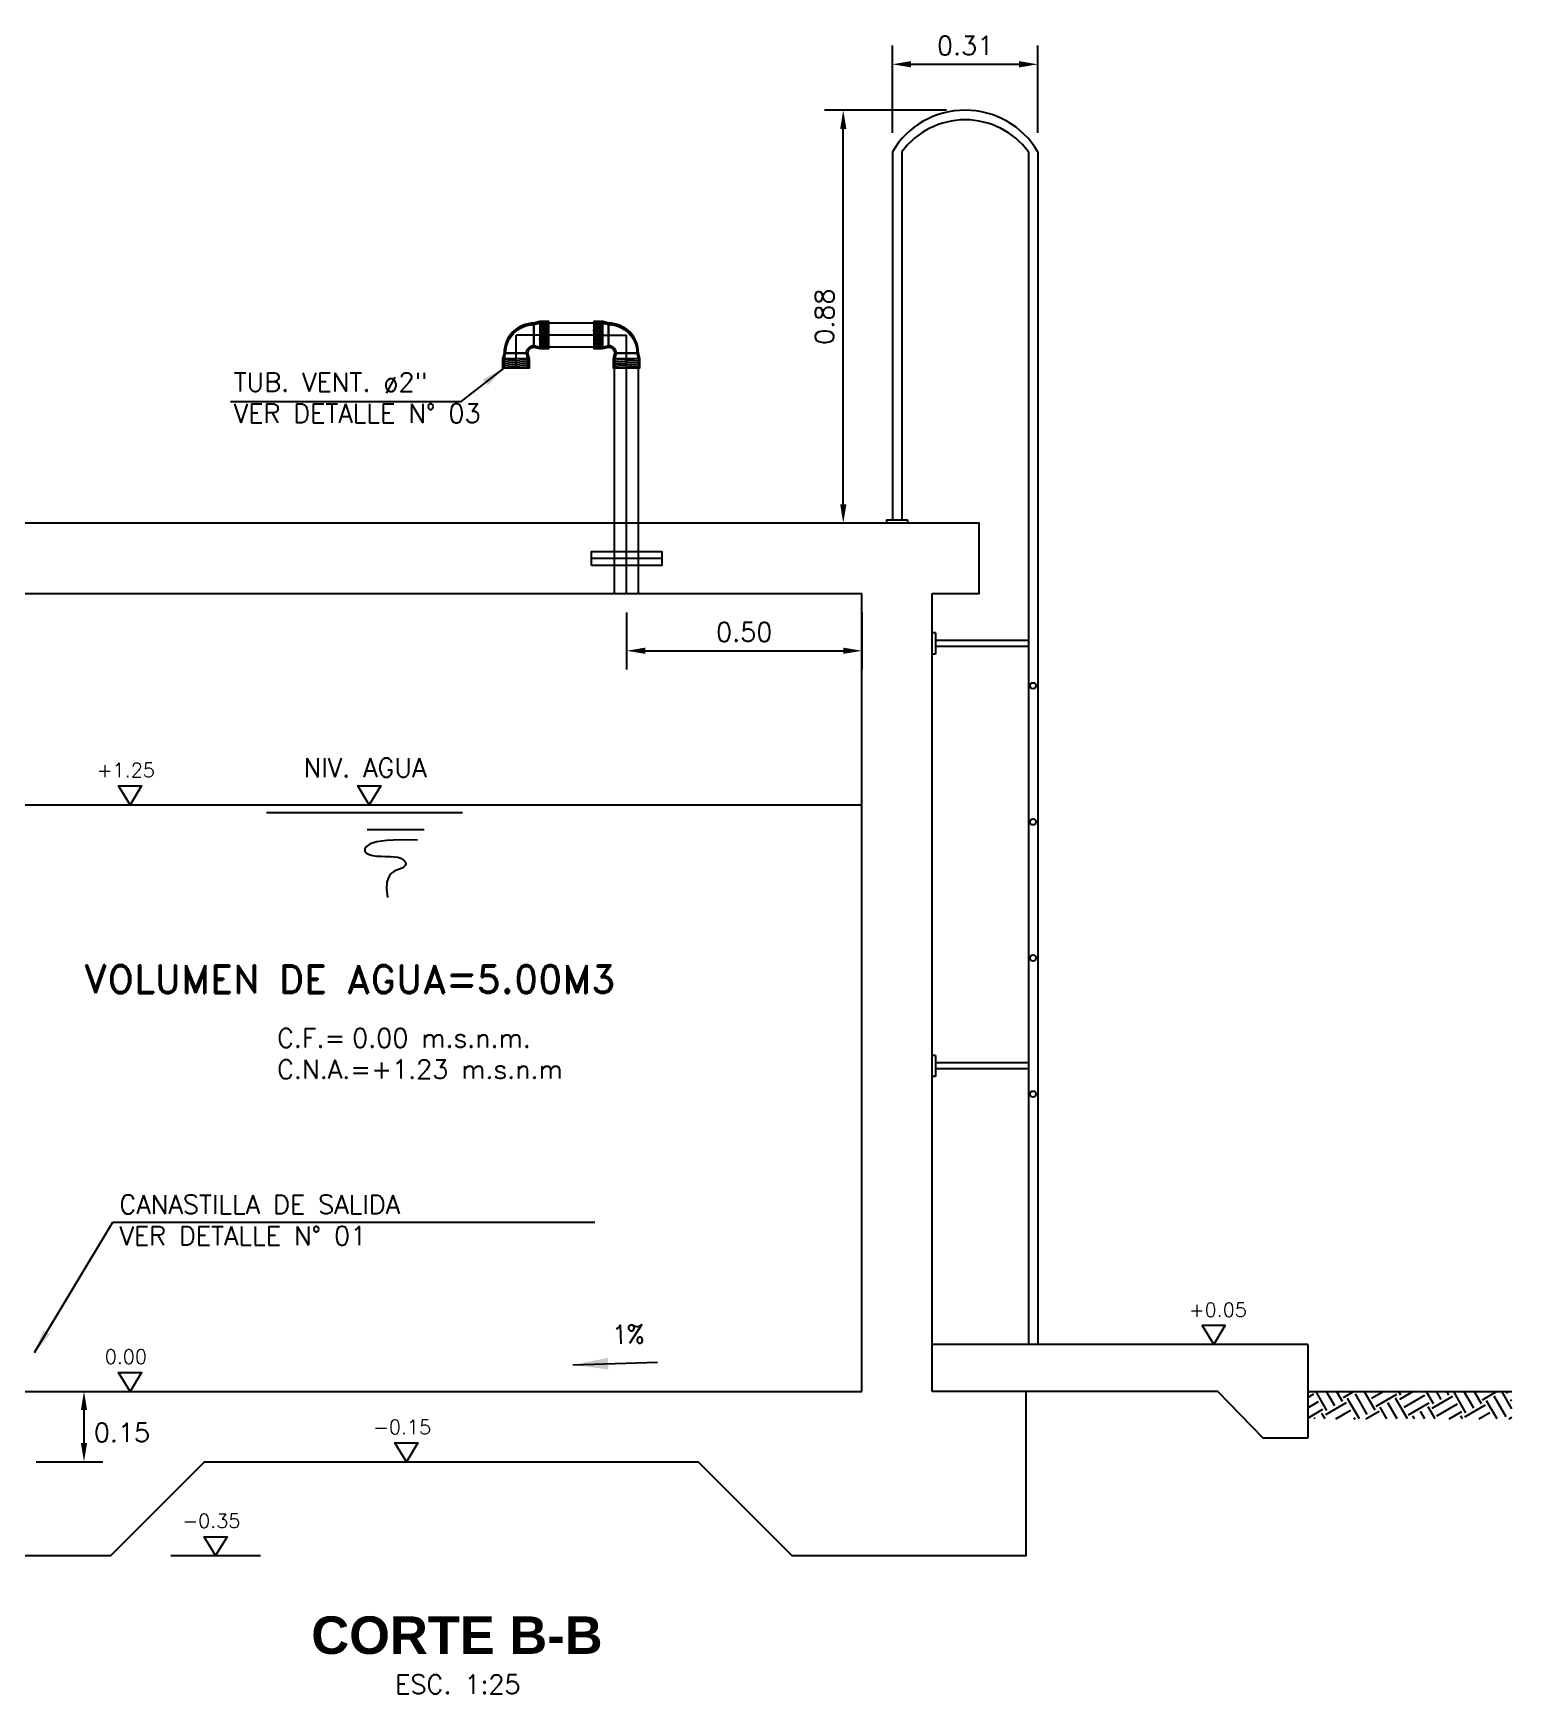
# Model space of a CAD drawing. Header units: metres. Extents: x -90 to 2507, y -28 to 972.
# Drawn here: x 158.807 to 161.958, y 196.08 to 199.619 of the extents above; entities that cross this region are included whole.
import ezdxf
from ezdxf.enums import TextEntityAlignment as Align

# ---------------------------------------------------------------- set-up
doc = ezdxf.new("R2010")
doc.units = ezdxf.units.M
doc.linetypes.add('DASHED', pattern=[19.05, 12.7, -6.35])
doc.linetypes.add('HIDDEN', pattern=[9.525, 6.35, -3.175])
for name, color, linetype in [('A-MURO', 6, 'Continuous'), ('A-NIVEL DE TERRENO NATURAL', 34, 'Continuous'), ('A-NIVELES', 7, 'Continuous'), ('A-PISO', 9, 'Continuous'), ('A-PUERTA', 2, 'Continuous'), ('G-achurado', 9, 'Continuous'), ('G-textos-notas', 7, 'Continuous'), ('G-textos-subtitulo', 3, 'Continuous'), ('G-textos-titulos', 4, 'Continuous'), ('S-TUBERIAS-NUEVAS', 3, 'Continuous')]:
    doc.layers.add(name, color=color, linetype=linetype)
doc.styles.add('01COTAS', font='romans.shx')
doc.styles.add('20-NOTAS', font='romans.shx', dxfattribs={"height": 0.04})
doc.styles.add('20-SUBTITULO', font='romand.shx', dxfattribs={"height": 0.06})
doc.styles.add('20-TITULO', font='arialbd.ttf', dxfattribs={"height": 0.08})
doc.styles.add('ROMANS', font='romans.shx')
doc.dimstyles.new('DIM-20-CORTE', dxfattribs={"dimscale": 0.02, "dimtxt": 2, "dimasz": 2, "dimexe": 2, "dimexo": 2, "dimgap": 1, "dimtad": 2, "dimtih": 1, "dimtoh": 1, "dimzin": 1, "dimdsep": 46, "dimtxsty": '01COTAS', "dimcen": 25, "dimclrd": 9, "dimclre": 9, "dimclrt": 7, "dimadec": 0, "dimazin": 0, "dimtfac": 1, "dimtmove": 2, "dimatfit": 3, "dimfxl": 1, "dimtolj": 1, "dimtzin": 0, "dimarcsym": 0})
doc.dimstyles.new('DIM-20-PLANTA', dxfattribs={"dimscale": 0.02, "dimtxt": 2, "dimasz": 2, "dimexe": 2, "dimexo": 2, "dimgap": 1, "dimtad": 1, "dimzin": 1, "dimdsep": 46, "dimtxsty": '01COTAS', "dimcen": 25, "dimclrd": 9, "dimclre": 9, "dimclrt": 7, "dimadec": 0, "dimazin": 0, "dimtfac": 1, "dimtmove": 2, "dimatfit": 3, "dimfxl": 1, "dimtolj": 1, "dimtzin": 0, "dimarcsym": 0})
doc.dimstyles.new('DIM-50-PLANTA', dxfattribs={"dimscale": 0.05, "dimtxt": 2, "dimasz": 2, "dimexe": 2, "dimexo": 2, "dimgap": 1, "dimtad": 1, "dimdec": 0, "dimlfac": 1000, "dimtxsty": '01COTAS', "dimcen": 25, "dimclrd": 9, "dimclre": 9, "dimclrt": 7, "dimadec": 0, "dimazin": 0, "dimtfac": 1, "dimtdec": 0, "dimtmove": 2, "dimatfit": 3, "dimfxl": 1, "dimtolj": 1, "dimtzin": 0, "dimarcsym": 0})

# ---------------------------------------------------------------- blocks, each defined once
blk = doc.blocks.new('NIVEL-CORTE')
at = {"color": 1}
blk.add_line((-4.79, 0), (4.79, 0), dxfattribs=at)
blk.add_lwpolyline([(0, 0), (-1.22, 2.01), (1.22, 2.01), (0, 0)])
at = {"style": 'ROMANS'}
blk.add_attdef('+1.50', text='', height=2, dxfattribs=at).set_placement((-0.45, 2.95), align=Align.CENTER)
blk = doc.blocks.new('*D510')
at = {"layer": 'A-MURO', "color": 9, "lineweight": -2, "ltscale": 0.18, "transparency": 16777216}
for p, q in [((158.8133, 196.7248), (158.9554, 196.7248)), ((158.9154, 196.6148), (158.9154, 196.6848)), ((158.8133, 196.5748), (158.9554, 196.5748))]:
    blk.add_line(p, q, dxfattribs=at)
at = {"layer": 'A-MURO', "color": 9, "ltscale": 0.18, "transparency": 16777216}
for points in [[(158.9087, 196.6848), (158.922, 196.6848), (158.9154, 196.7248)], [(158.9087, 196.6148), (158.922, 196.6148), (158.9154, 196.5748)]]:
    blk.add_solid(points, dxfattribs=at)
at = {"layer": 'Defpoints', "color": 0, "ltscale": 0.18, "transparency": 16777216}
for p in [(158.7733, 196.7248), (158.9154, 196.7248), (158.7733, 196.5748)]:
    blk.add_point(p, dxfattribs=at)
at = {"layer": 'A-MURO', "color": 7, "ltscale": 0.18, "transparency": 16777216, "insert": (158.9963, 196.6372), "char_height": 0.04, "attachment_point": 5, "style": '01COTAS'}
blk.add_mtext('\\A1;0.15', dxfattribs=at)
blk = doc.blocks.new('codo1pulg')
at = {"color": 8}
for p in [(0.035, 0), (0, -0.035)]:
    blk.add_line(p, (0, 0), dxfattribs=at)
for p, q in [((0.0191, -0.0127), (0.0191, 0.0127)), ((0.0191, 0.0127), (0.0191, -0.0127)), ((-0.0127, -0.0191), (0.0127, -0.0191)), ((0.0127, -0.0191), (-0.0127, -0.0191)), ((-0.0127, -0.0191), (0.0127, -0.0191))]:
    blk.add_line(p, q)
blk.add_lwpolyline([(0.0254, -0.0143), (0.0191, -0.0127, 0.414214), (0.0127, -0.0191), (0.0143, -0.0254), (0.0143, -0.035), (-0.0143, -0.035), (-0.0143, -0.0254), (-0.0127, -0.0191, -0.414214), (0.0191, 0.0127), (0.0254, 0.0143), (0.035, 0.0143), (0.035, -0.0143)], format="xyb", close=True)
for points in [[(0.035, 0.0127), (0.0254, 0.0127), (0.0191, 0.0111, 0.414214), (-0.0111, -0.0191), (-0.0127, -0.0254), (-0.0127, -0.035)], [(0.035, -0.0127), (0.0254, -0.0127), (0.0191, -0.0111, 0.414214), (0.0111, -0.0191), (0.0127, -0.0254), (0.0127, -0.035)]]:
    blk.add_lwpolyline(points, format="xyb")
for points in [[(0.0254, -0.0143), (0.0254, 0.0143)], [(-0.0143, -0.0254), (0.0143, -0.0254)]]:
    blk.add_lwpolyline(points)
blk = doc.blocks.new('*D498')
at = {"color": 9, "lineweight": -2, "transparency": 16777216}
for p, q in [((160.0716, 198.3848), (160.0716, 198.2629)), ((160.5733, 198.3848), (160.5733, 198.2629)), ((160.1116, 198.3029), (160.5333, 198.3029))]:
    blk.add_line(p, q, dxfattribs=at)
at = {"color": 9, "transparency": 16777216}
for points in [[(160.1116, 198.3096), (160.1116, 198.2963), (160.0716, 198.3029)], [(160.5333, 198.3096), (160.5333, 198.2963), (160.5733, 198.3029)]]:
    blk.add_solid(points, dxfattribs=at)
at = {"layer": 'Defpoints', "color": 0, "transparency": 16777216}
for p in [(160.0716, 198.4248), (160.5733, 198.4248), (160.5733, 198.3029)]:
    blk.add_point(p, dxfattribs=at)
at = {"color": 7, "transparency": 16777216, "insert": (160.3225, 198.3429), "char_height": 0.04, "attachment_point": 5, "style": '01COTAS'}
blk.add_mtext('\\A1;0.50', dxfattribs=at)
blk = doc.blocks.new('*D501')
at = {"color": 9, "lineweight": -2, "transparency": 16777216}
for p, q in [((160.7532, 199.4548), (160.4935, 199.4548)), ((160.5335, 198.6148), (160.5335, 199.4148)), ((160.5858, 198.5748), (160.4935, 198.5748))]:
    blk.add_line(p, q, dxfattribs=at)
at = {"color": 9, "transparency": 16777216}
for points in [[(160.5269, 199.4148), (160.5402, 199.4148), (160.5335, 199.4548)], [(160.5269, 198.6148), (160.5402, 198.6148), (160.5335, 198.5748)]]:
    blk.add_solid(points, dxfattribs=at)
at = {"layer": 'Defpoints', "color": 0, "transparency": 16777216}
for p in [(160.5335, 199.4548), (160.7932, 199.4548), (160.6258, 198.5748)]:
    blk.add_point(p, dxfattribs=at)
at = {"color": 7, "transparency": 16777216, "insert": (160.4935, 199.0148), "char_height": 0.04, "attachment_point": 5, "rotation": 90, "style": '01COTAS'}
blk.add_mtext('\\A1;0.88', dxfattribs=at)
blk = doc.blocks.new('*D502')
at = {"color": 9, "lineweight": -2, "transparency": 16777216}
for p, q in [((160.6382, 199.4063), (160.6382, 199.5926)), ((160.9482, 199.4063), (160.9482, 199.5926)), ((160.6782, 199.5526), (160.9082, 199.5526))]:
    blk.add_line(p, q, dxfattribs=at)
at = {"color": 9, "transparency": 16777216}
for points in [[(160.6782, 199.5593), (160.6782, 199.5459), (160.6382, 199.5526)], [(160.9082, 199.5593), (160.9082, 199.5459), (160.9482, 199.5526)]]:
    blk.add_solid(points, dxfattribs=at)
at = {"layer": 'Defpoints', "color": 0, "transparency": 16777216}
for p in [(160.9482, 199.5526), (160.6382, 199.3663), (160.9482, 199.3663)]:
    blk.add_point(p, dxfattribs=at)
at = {"color": 7, "transparency": 16777216, "insert": (160.7932, 199.5926), "char_height": 0.04, "attachment_point": 5, "style": '01COTAS'}
blk.add_mtext('\\A1;0.31', dxfattribs=at)

msp = doc.modelspace()

# ---------------------------------------------------------------- hatches: boundary and pattern name
h = msp.add_hatch()
h.set_pattern_fill('ANSI31', color=8, scale=0.001337, angle=40)
h.set_pattern_definition([(85, (129.2232487, 214.0695147), (-0.00422891454, 0.0003699821), [])])
h.paths.add_polyline_path([(159.887, 199.001), (159.9061, 199.001), (159.9061, 198.9502), (159.887, 198.9502)])
h = msp.add_hatch()
h.set_pattern_fill('ANSI31', color=8, scale=0.001337, angle=40)
h.set_pattern_definition([(85, (129.114008, 214.0604296), (-0.00422891454, 0.0003699821), [])])
h.paths.add_polyline_path([(160.0017, 199.001), (160.0208, 199.001), (160.0208, 198.9502), (160.0017, 198.9502)])
h = msp.add_hatch()
h.set_pattern_fill('ANSI31', color=8, scale=0.001337, angle=-50)
h.set_pattern_definition([(355, (175.391855, 229.9335067), (0.0003699821, 0.00422891454), [])])
h.paths.add_polyline_path([(159.8108, 198.906), (159.8108, 198.9251), (159.8616, 198.9251), (159.8616, 198.906)])
h = msp.add_hatch()
h.set_pattern_fill('ANSI31', color=8, scale=0.001316, angle=130)
h.set_pattern_definition([(175, (145.2174773, 168.3848097), (-0.0003641046, -0.00416173443), [])])
h.paths.add_polyline_path([(160.0966, 198.9248), (160.0966, 198.906), (160.0466, 198.906), (160.0466, 198.9248)])
at = {"layer": 'G-achurado'}
h = msp.add_hatch(dxfattribs=at)
h.set_pattern_fill('EARTH', color=8, scale=0.008, angle=30)
h.set_pattern_definition([(30, (10.25962, 4.68861), (0.01859409, 0.06939409), [0.0508, -0.0508]), (30, (10.250093, 4.705106), (0.01859409, 0.06939409), [0.0508, -0.0508]), (30, (10.24057, 4.721604), (0.01859409, 0.06939409), [0.0508, -0.0508]), (120, (10.242893, 4.73028), (-0.06939409, 0.01859409), [0.0508, -0.0508]), (120, (10.25939, 4.739803), (-0.06939409, 0.01859409), [0.0508, -0.0508]), (120, (10.27589, 4.74933), (-0.06939409, 0.01859409), [0.0508, -0.0508])])
h.paths.add_polyline_path([(161.9582, 196.725), (161.9582, 196.6661), (161.5233, 196.6661), (161.5233, 196.7251)])

# ---------------------------------------------------------------- linework, layer by layer
at = {"color": 8}
for points in [[(160.0017, 198.9756), (159.887, 198.9756)], [(160.0716, 198.5748), (160.0716, 198.906)], [(160.0716, 198.4248), (160.0716, 198.5748)]]:
    msp.add_lwpolyline(points, dxfattribs=at)
at = {"color": 8, "linetype": 'DASHED', "ltscale": 0.05}
for points in [[(160.0462, 198.4248), (160.0462, 198.5748)], [(160.097, 198.4248), (160.097, 198.5748)]]:
    msp.add_lwpolyline(points, dxfattribs=at)
at = {"layer": 'A-MURO', "color": 1, "ltscale": 0.18}
for p, q in [((160.6382, 199.3663), (160.6382, 198.5816)), ((160.6582, 199.3663), (160.6582, 198.5816)), ((160.9282, 199.3663), (160.9282, 196.8248)), ((160.9482, 199.3663), (160.9482, 196.8248)), ((160.6258, 198.5816), (160.6258, 198.5748)), ((160.6258, 198.5816), (160.6707, 198.5816)), ((160.6707, 198.5816), (160.6707, 198.5748)), ((160.5733, 196.7248), (160.5733, 198.4248)), ((160.7233, 198.4251), (160.8233, 198.4251)), ((160.7233, 196.7248), (160.7233, 198.4248)), ((160.7301, 198.3408), (160.7233, 198.3408)), ((160.7301, 198.3408), (160.7233, 198.3408)), ((160.7301, 198.3408), (160.7301, 198.2959)), ((160.7301, 198.3408), (160.7301, 198.2959)), ((160.7301, 198.2959), (160.7233, 198.2959)), ((160.7301, 198.2959), (160.7233, 198.2959)), ((160.9282, 198.3248), (160.7301, 198.3248)), ((160.9282, 198.3118), (160.7301, 198.3118)), ((160.7301, 197.4408), (160.7233, 197.4408)), ((160.7301, 197.4408), (160.7233, 197.4408)), ((160.7301, 197.4408), (160.7301, 197.3959)), ((160.7301, 197.4408), (160.7301, 197.3959)), ((160.9282, 197.4248), (160.7301, 197.4248)), ((160.9282, 197.4118), (160.7301, 197.4118)), ((160.7301, 197.3959), (160.7233, 197.3959)), ((160.7301, 197.3959), (160.7233, 197.3959)), ((161.5233, 196.8248), (160.7233, 196.8248)), ((161.5233, 196.8248), (161.5233, 196.6248)), ((161.3317, 196.7248), (160.7233, 196.7248)), ((161.4283, 196.6248), (161.3317, 196.7248)), ((161.5233, 196.6248), (161.4283, 196.6248))]:
    msp.add_line(p, q, dxfattribs=at)
for points in [[(160.7233, 198.4248), (160.8233, 198.4248), (160.8233, 198.5748), (158.2233, 198.5748), (158.2233, 198.4248), (158.3233, 198.4248)], [(158.4733, 198.4248), (160.5733, 198.4248)], [(158.4733, 197.9748), (160.5733, 197.9748)], [(158.1231, 196.3748), (158.9725, 196.3748), (159.1725, 196.5748), (160.2242, 196.5748), (160.4242, 196.3748), (160.9235, 196.3748), (160.9235, 196.7248)], [(158.7733, 196.7248), (159.0259, 196.7248)], [(158.7733, 196.7248), (160.5733, 196.7248)], [(160.9235, 196.7248), (160.7233, 196.7248)]]:
    msp.add_lwpolyline(points, dxfattribs=at)
for centre in [(160.9381, 198.2283), (160.9381, 197.9383), (160.9381, 197.6483), (160.9381, 197.3583)]:
    msp.add_circle(centre, 0.0065, dxfattribs=at)
for centre, radius, start, end in [((160.7932, 199.2748), 0.18, 30.5676, 149.4324), ((160.7932, 199.2661), 0.1681, 36.5823, 143.4177)]:
    msp.add_arc(centre, radius, start, end, dxfattribs=at)
at = {"layer": 'A-NIVEL DE TERRENO NATURAL'}
msp.add_lwpolyline([(161.5233, 196.7248), (161.9582, 196.7248)], dxfattribs=at)
at = {"layer": 'A-PISO'}
for p, q in [((159.7217, 197.9573), (159.3043, 197.9573)), ((159.6405, 197.9211), (159.5189, 197.9211))]:
    msp.add_line(p, q, dxfattribs=at)
msp.add_lwpolyline([(159.6264, 197.8993), (159.5892, 197.9002), (159.5606, 197.8989), (159.5397, 197.8957), (159.5255, 197.8913), (159.5172, 197.8861), (159.5137, 197.8807), (159.5142, 197.8757), (159.5177, 197.8715), (159.5234, 197.8685), (159.5308, 197.8666), (159.5393, 197.8655), (159.5486, 197.865), (159.5582, 197.8647), (159.5676, 197.8644), (159.5764, 197.8639), (159.5842, 197.8628), (159.5905, 197.861), (159.5954, 197.8585), (159.5987, 197.8555), (159.6006, 197.8523), (159.601, 197.8489), (159.5998, 197.8456), (159.5972, 197.8425), (159.5932, 197.8399), (159.5877, 197.8377), (159.5814, 197.8353), (159.5749, 197.8321), (159.5689, 197.8273), (159.564, 197.8201), (159.5608, 197.8099), (159.5599, 197.7958), (159.5621, 197.7772)], dxfattribs=at)
at = {"layer": 'A-PUERTA'}
msp.add_lwpolyline([(160.1466, 198.4998), (159.9966, 198.4998)], dxfattribs=at)
at = {"layer": 'S-TUBERIAS-NUEVAS'}
for points in [[(160.0017, 199.001), (159.887, 199.001)], [(160.0208, 198.9502), (159.9061, 198.9502)], [(160.0462, 198.5748), (160.0462, 198.906)], [(160.097, 198.5748), (160.097, 198.906)]]:
    msp.add_lwpolyline(points, dxfattribs=at)
msp.add_lwpolyline([(159.9966, 198.4848), (159.9966, 198.5148), (160.1466, 198.5148), (160.1466, 198.4848)], close=True, dxfattribs=at)

# ---------------------------------------------------------------- block references
at = {"layer": 'A-NIVELES'}
ref = msp.add_blockref('NIVEL-CORTE', (159.0136, 197.9748), dxfattribs=dict(at, xscale=0.02, yscale=0.02, zscale=0.02))
ref.add_attrib('+1.50', '+1.25', dxfattribs={"layer": '0', "height": 0.03, "style": 'ROMANS'}).set_placement((159.0046, 198.0338), align=Align.CENTER)
at = {"layer": 'A-NIVELES', "xscale": 0.02, "yscale": 0.02, "zscale": 0.02}
msp.add_blockref('NIVEL-CORTE', (159.5233, 197.9748), dxfattribs=at).add_auto_attribs({'+1.50': 'NIV. AGUA'})
at = {"layer": 'A-NIVELES'}
ref = msp.add_blockref('NIVEL-CORTE', (161.3229, 196.8248), dxfattribs=dict(at, xscale=-0.02, yscale=0.02, zscale=0.02))
ref.add_attrib('+1.50', '+0.05', dxfattribs={"layer": '0', "height": 0.03, "style": 'ROMANS'}).set_placement((161.3319, 196.8838), align=Align.CENTER)
ref = msp.add_blockref('NIVEL-CORTE', (159.0136, 196.7248), dxfattribs=dict(at, xscale=0.02, yscale=0.02, zscale=0.02))
ref.add_attrib('+1.50', '0.00', dxfattribs={"layer": '0', "height": 0.03, "style": 'ROMANS'}).set_placement((159.0046, 196.7838), align=Align.CENTER)
ref = msp.add_blockref('NIVEL-CORTE', (159.6025, 196.5748), dxfattribs=dict(at, xscale=0.02, yscale=0.02, zscale=0.02))
ref.add_attrib('+1.50', '-0.15', dxfattribs={"layer": '0', "height": 0.03, "style": 'ROMANS'}).set_placement((159.5935, 196.6339), align=Align.CENTER)
ref = msp.add_blockref('NIVEL-CORTE', (159.1959, 196.3748), dxfattribs=dict(at, xscale=0.02, yscale=0.02, zscale=0.02))
ref.add_attrib('+1.50', '-0.35', dxfattribs={"layer": '0', "height": 0.03, "style": 'ROMANS'}).set_placement((159.1869, 196.4339), align=Align.CENTER)
at = {"layer": 'S-TUBERIAS-NUEVAS', "xscale": -2.00028018609657, "yscale": 2.00028018609657, "zscale": 2.00028018609657, "rotation": 90.00000000004341}
msp.add_blockref('codo1pulg', (159.8362, 198.9756), dxfattribs=at)
at = {"layer": 'S-TUBERIAS-NUEVAS', "xscale": -2.000296247451435, "yscale": 2.000296247451435, "zscale": 2.000296247451435}
msp.add_blockref('codo1pulg', (160.0716, 198.9756), dxfattribs=at)

# ---------------------------------------------------------------- texts
at = {"layer": 'A-NIVELES', "linetype": 'HIDDEN', "lineweight": 13, "ltscale": 0.5, "char_height": 0.04, "style": '01COTAS'}
for s, heights, insert, attachment_point in [('\\pxi-3,l5,t1;TUB. VENT. ø2"\\PVER DETALLE N° 03', [0.2427], (159.1543, 198.8955), 1), ('\\pxi-4,l4,t4;C.F.=^I0.00 m.s.n.m.\\P\\pi0,l0,tz;C.N.A.=+1.23 m.s.n.m', [0.2712], (159.3268, 197.4979), 1), ('\\pxi3.4694e-016,l2,ql,t1;CANASTILLA DE SALIDA \\PVER DETALLE N° 01', [0.2346], (160.1403, 197.1431), 3)]:
    msp.add_mtext_dynamic_manual_height_columns(s, width=1.229619, gutter_width=10, heights=heights, dxfattribs=dict(at, insert=insert, attachment_point=attachment_point))
at = {"layer": 'G-textos-notas', "color": 7, "style": '01COTAS', "width": 0.9}
msp.add_text('1%%%', height=0.04, rotation=1.7434, dxfattribs=at).set_placement((160.1101, 196.8276), align=Align.RIGHT)
at = {"layer": 'G-textos-notas', "style": '20-NOTAS'}
msp.add_text('ESC. 1:25', height=0.04, dxfattribs=at).set_placement((159.712, 196.1005), align=Align.MIDDLE)
at = {"layer": 'G-textos-subtitulo', "style": '20-SUBTITULO'}
msp.add_text('VOLUMEN DE AGUA=5.00M3', height=0.06, dxfattribs=at).set_placement((158.914, 197.573))
at = {"layer": 'G-textos-titulos', "style": '20-TITULO'}
msp.add_text('CORTE B-B', height=0.08, dxfattribs=at).set_placement((159.7102, 196.2054), align=Align.MIDDLE)

# ---------------------------------------------------------------- dimensions: what is measured, and where the dimension line sits
for base, p1, p2, picture, middle in [((160.9482, 199.5526), (160.6382, 199.3663), (160.9482, 199.3663), '*D502', (160.7932, 199.5926)), ((160.5733, 198.3029), (160.0716, 198.4248), (160.5733, 198.4248), '*D498', (160.3225, 198.3429))]:
    dim = msp.add_linear_dim(base=base, p1=p1, p2=p2, dimstyle='DIM-20-PLANTA')
    dim.commit()
    dim.dimension.update_dxf_attribs({"geometry": picture, "text_midpoint": middle})
dim = msp.add_linear_dim(base=(160.5335, 199.4548), p1=(160.6258, 198.5748), p2=(160.7932, 199.4548), angle=90, dimstyle='DIM-20-PLANTA')
dim.commit()
dim.dimension.update_dxf_attribs({"geometry": '*D501', "text_midpoint": (160.4935, 199.0148)})
at = {"layer": 'A-MURO', "color": 1, "ltscale": 0.18}
dim = msp.add_linear_dim(base=(158.9154, 196.7248), p1=(158.7733, 196.5748), p2=(158.7733, 196.7248), angle=90, dimstyle='DIM-20-CORTE', dxfattribs=at)
dim.commit()
dim.dimension.update_dxf_attribs({"geometry": '*D510', "text_midpoint": (158.9963, 196.6372), "dimtype": 160})

# ---------------------------------------------------------------- leaders
at = {"layer": 'G-textos-notas'}
for points, override in [([(159.8108, 198.9057), (159.7177, 198.8337), (159.2277, 198.8337)], {"dimasz": 1, "dimtad": 0, "dimcen": 1.393145}), ([(158.8101, 196.8078), (158.9768, 197.0852), (160.0043, 197.0852)], {"dimasz": 1, "dimtad": 0, "dimcen": 1.393145}), ([(159.9574, 196.7815), (160.1379, 196.787)], {"dimasz": 1.5, "dimtad": 0, "dimcen": 1.393145, "dimclrd": 256})]:
    msp.add_leader(points, dimstyle='DIM-50-PLANTA', override=override, dxfattribs=at)

doc.saveas('drawing.dxf')
